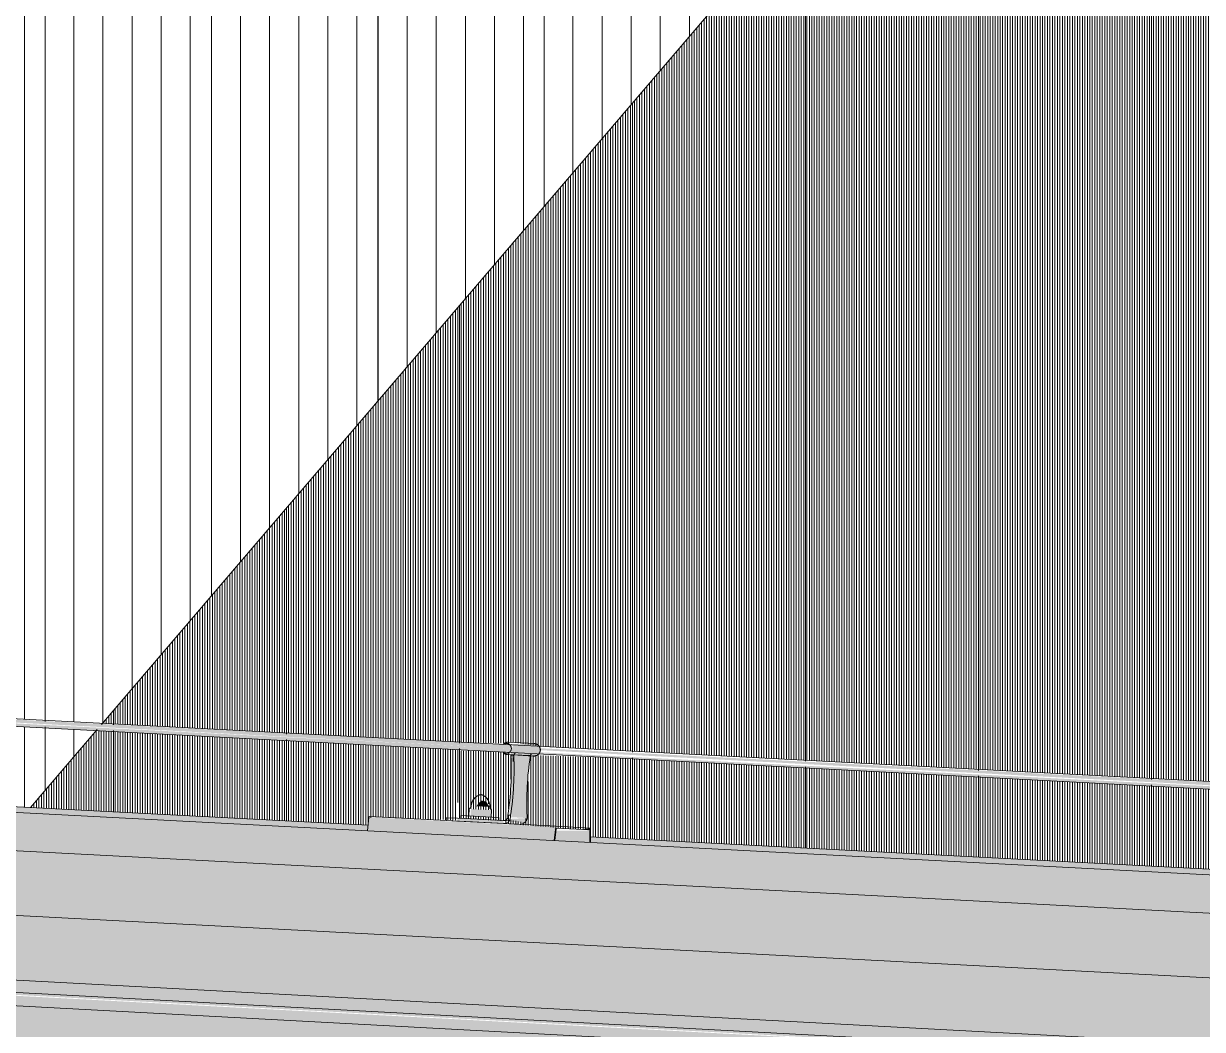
# Model space of a CAD drawing. Header units: metres. Extents: x -4613 to -4328, y -1 to 30.
# Drawn here: x -4522.649 to -4521.418, y 10.489 to 11.538 of the extents above; entities that cross this region are included whole.
import ezdxf

# ---------------------------------------------------------------- set-up
doc = ezdxf.new("R2010")
doc.units = ezdxf.units.M
for name, color, linetype, lineweight in [('A-GENM', 13, 'Continuous', 5), ('A-GLAZ-CURT', 52, 'Continuous', 5), ('A-ROOF', 132, 'Continuous', 5), ('A-ROOF-OTLN', 132, 'Continuous', 5), ('A-WALL', 113, 'Continuous', 5), ('A-WALL-PATT', 111, 'Continuous', 5), ('Q-SPCQ', 91, 'Continuous', 5)]:
    doc.layers.add(name, color=color, linetype=linetype, lineweight=lineweight)

# ---------------------------------------------------------------- blocks, each defined once
blk = doc.blocks.new('Static Line_Sayfa_Metal Deck_Pan Mount - Up to 15 _ pitch - Max 2 Users-1848369-SOUTH WEST')
at = {"layer": 'Q-SPCQ'}
h = blk.add_hatch(color=256, dxfattribs=at)
h.paths.add_polyline_path([(-4517.1804, 10.5217), (-4517.1815, 10.5258), (-4518.3925, 10.5873), (-4518.3924, 10.5853), (-4517.1806, 10.5218)])
h.paths.add_polyline_path([(-4518.4198, 10.5867), (-4518.4209, 10.5908), (-4519.6318, 10.6522), (-4519.6318, 10.6502), (-4518.42, 10.5867)])
h.paths.add_polyline_path([(-4519.6592, 10.6517), (-4519.6602, 10.6557), (-4520.8712, 10.7172), (-4520.8712, 10.7152), (-4519.6594, 10.6517)])
h.paths.add_polyline_path([(-4520.8986, 10.7166), (-4520.8996, 10.7207), (-4522.1106, 10.7821), (-4522.1106, 10.7801), (-4520.8987, 10.7166)])
h.paths.add_polyline_path([(-4522.138, 10.7816), (-4522.1401, 10.7857), (-4523.35, 10.8471), (-4523.3499, 10.8451), (-4522.1381, 10.7816)])
h.paths.add_polyline_path([(-4523.3773, 10.8465), (-4523.3784, 10.8506), (-4524.5894, 10.912), (-4524.5893, 10.91), (-4523.3775, 10.8465)])
h.paths.add_polyline_path([(-4524.6167, 10.9115), (-4524.6178, 10.9155), (-4525.8288, 10.977), (-4525.8287, 10.975), (-4524.6169, 10.9115)])
h.paths.add_polyline_path([(-4525.8561, 10.9764), (-4525.8572, 10.9805), (-4527.0682, 11.0417), (-4527.0681, 11.0399), (-4525.8563, 10.9764)])
h.paths.add_polyline_path([(-4527.0955, 11.0414), (-4527.0966, 11.0454), (-4528.3076, 11.1067), (-4528.3075, 11.1049), (-4527.0957, 11.0414)])
h.paths.add_polyline_path([(-4528.3349, 11.1063), (-4528.3359, 11.1104), (-4529.5469, 11.1718), (-4529.5469, 11.1698), (-4528.3351, 11.1063)])
h.paths.add_polyline_path([(-4529.5743, 11.1713), (-4529.5753, 11.1753), (-4530.7863, 11.2368), (-4530.7863, 11.2348), (-4529.5744, 11.1713)])
h = blk.add_hatch(color=256, dxfattribs=at)
h.paths.add_polyline_path([(-4517.1819, 10.5178), (-4517.1805, 10.5207), (-4517.1806, 10.5218), (-4518.3927, 10.5832), (-4518.3927, 10.5813), (-4517.1862, 10.518)])
h.paths.add_polyline_path([(-4518.4213, 10.5828), (-4518.4199, 10.5857), (-4518.42, 10.5867), (-4519.6321, 10.6481), (-4519.6321, 10.6462), (-4518.4256, 10.583)])
h.paths.add_polyline_path([(-4519.6607, 10.6477), (-4519.6592, 10.6506), (-4519.6594, 10.6517), (-4520.8715, 10.713), (-4520.8715, 10.7112), (-4519.665, 10.648)])
h.paths.add_polyline_path([(-4520.9, 10.7127), (-4520.8986, 10.7156), (-4520.8987, 10.7166), (-4522.1108, 10.7778), (-4522.1109, 10.7761), (-4520.9044, 10.7129)])
h.paths.add_polyline_path([(-4522.1394, 10.7776), (-4522.138, 10.7805), (-4522.1401, 10.7817), (-4523.3502, 10.8431), (-4523.3503, 10.8411), (-4522.1401, 10.7777)])
h.paths.add_polyline_path([(-4523.3788, 10.8426), (-4523.3774, 10.8455), (-4523.3775, 10.8465), (-4524.5896, 10.908), (-4524.5897, 10.906), (-4523.3832, 10.8428)])
h.paths.add_polyline_path([(-4524.6182, 10.9075), (-4524.6168, 10.9109), (-4524.6169, 10.9115), (-4525.829, 10.973), (-4525.829, 10.971), (-4524.6226, 10.9078)])
h.paths.add_polyline_path([(-4525.8576, 10.9725), (-4525.8562, 10.9758), (-4525.8563, 10.9764), (-4527.0684, 11.0379), (-4527.0684, 11.0359), (-4525.8619, 10.9727)])
h.paths.add_polyline_path([(-4527.097, 11.0374), (-4527.0955, 11.0406), (-4527.0957, 11.0414), (-4528.3078, 11.1029), (-4528.3078, 11.1009), (-4527.1013, 11.0377)])
h.paths.add_polyline_path([(-4528.3364, 11.1024), (-4528.3349, 11.1055), (-4528.3351, 11.1063), (-4529.5471, 11.1679), (-4529.5472, 11.1659), (-4528.3407, 11.1026)])
h.paths.add_polyline_path([(-4529.5758, 11.1673), (-4529.5743, 11.1703), (-4529.5744, 11.1713), (-4530.7865, 11.2328), (-4530.7866, 11.2308), (-4529.5801, 11.1676)])
h = blk.add_hatch(color=256, dxfattribs=at)
h.paths.add_polyline_path([(-4522.1416, 10.7765), (-4522.1438, 10.7779), (-4522.1438, 10.7766)])
h.paths.add_polyline_path([(-4522.139, 10.7856), (-4522.1446, 10.7871), (-4522.1431, 10.7858), (-4522.1401, 10.7857)])
for points in [[(-4522.1166, 10.7739), (-4522.1109, 10.7769), (-4522.1106, 10.7834), (-4522.1159, 10.7869), (-4522.1401, 10.7863), (-4522.1378, 10.7848), (-4522.1401, 10.7773), (-4522.1401, 10.7752), (-4522.1188, 10.774)], [(-4522.1406, 10.7121), (-4522.1373, 10.7477), (-4522.1377, 10.774), (-4522.1403, 10.7732), (-4522.1406, 10.7399), (-4522.1416, 10.7122)], [(-4522.1235, 10.7092), (-4522.1221, 10.7581), (-4522.1201, 10.7743), (-4522.1373, 10.7743), (-4522.1386, 10.7271), (-4522.1401, 10.7101)], [(-4522.1201, 10.7743), (-4522.1221, 10.7754), (-4522.1221, 10.7744)], [(-4522.1612, 10.7102), (-4522.1608, 10.7176), (-4522.1821, 10.7187), (-4522.1825, 10.7113), (-4522.1634, 10.7103)], [(-4522.1626, 10.7208), (-4522.1662, 10.7265), (-4522.1713, 10.7274), (-4522.1739, 10.7247), (-4522.175, 10.7234), (-4522.1763, 10.7216), (-4522.1692, 10.7212)], [(-4522.095, 10.6857), (-4522.0935, 10.6999), (-4522.2885, 10.7101), (-4522.2901, 10.6959), (-4522.1401, 10.688)], [(-4522.1479, 10.7035), (-4522.1482, 10.7065), (-4522.196, 10.709), (-4522.1962, 10.706), (-4522.1487, 10.7035)], [(-4522.1258, 10.7044), (-4522.1235, 10.7092), (-4522.141, 10.7083), (-4522.1401, 10.7051)], [(-4522.0935, 10.6999), (-4522.0933, 10.7005), (-4522.1158, 10.701)], [(-4522.0579, 10.6837), (-4522.0579, 10.696), (-4522.0939, 10.6962), (-4522.0935, 10.6856), (-4522.0579, 10.6837)], [(-4522.0581, 10.6968), (-4522.0576, 10.6987), (-4522.066, 10.6972)], [(-4522.0579, 10.696), (-4522.0599, 10.6968), (-4522.0579, 10.696)]]:
    blk.add_hatch(color=256, dxfattribs=at).paths.add_polyline_path(points)
for p, q in [((-4517.1719, 10.5253), (-4530.8055, 11.2398)), ((-4530.806, 11.2318), (-4517.1723, 10.5173)), ((-4522.1159, 10.7869), (-4522.1431, 10.7883)), ((-4522.1438, 10.7754), (-4522.1166, 10.7739)), ((-4522.1402, 10.7753), (-4522.1403, 10.7742)), ((-4522.1403, 10.7742), (-4522.1374, 10.774)), ((-4522.1374, 10.774), (-4522.1373, 10.7752)), ((-4522.1373, 10.7752), (-4522.136, 10.7772)), ((-4522.1201, 10.7743), (-4522.1373, 10.7752)), ((-4522.1201, 10.7743), (-4522.1202, 10.7731)), ((-4522.1188, 10.7763), (-4522.1201, 10.7743)), ((-4522.184, 10.7188), (-4522.1844, 10.7114)), ((-4522.1823, 10.7201), (-4522.1835, 10.7195)), ((-4522.1818, 10.7219), (-4522.1818, 10.7208)), ((-4522.1624, 10.7198), (-4522.1624, 10.7208)), ((-4522.1609, 10.7183), (-4522.1621, 10.7191)), ((-4522.2901, 10.6959), (-4522.2885, 10.7101)), ((-4522.0932, 10.7006), (-4522.2883, 10.7108)), ((-4522.2883, 10.7108), (-4522.2527, 10.709)), ((-4522.2078, 10.7096), (-4522.2079, 10.7066)), ((-4522.2079, 10.7066), (-4522.1962, 10.706)), ((-4522.196, 10.709), (-4522.2078, 10.7096)), ((-4522.1968, 10.706), (-4522.2076, 10.7066)), ((-4522.1967, 10.709), (-4522.2074, 10.7096)), ((-4522.1477, 10.7065), (-4522.196, 10.709)), ((-4522.1925, 10.7118), (-4522.1926, 10.7088)), ((-4522.1925, 10.7118), (-4522.1533, 10.7098)), ((-4522.192, 10.7118), (-4522.1833, 10.7113)), ((-4522.1844, 10.7114), (-4522.1612, 10.7102)), ((-4522.1609, 10.7102), (-4522.1605, 10.7176)), ((-4522.1603, 10.7101), (-4522.1528, 10.7097)), ((-4522.1529, 10.7067), (-4522.1528, 10.7097)), ((-4522.1477, 10.7065), (-4522.1422, 10.7062)), ((-4522.1435, 10.7123), (-4522.1436, 10.7103)), ((-4522.1406, 10.7121), (-4522.1435, 10.7123)), ((-4522.1407, 10.7101), (-4522.1406, 10.7121)), ((-4522.1234, 10.7112), (-4522.1235, 10.7092)), ((-4522.1962, 10.706), (-4522.1479, 10.7035)), ((-4522.1479, 10.7035), (-4522.1307, 10.7026)), ((-4522.1307, 10.7026), (-4522.1479, 10.7035)), ((-4522.0935, 10.6999), (-4522.095, 10.6857)), ((-4522.0946, 10.6857), (-4522.0932, 10.6979)), ((-4522.0576, 10.6987), (-4522.0932, 10.7006)), ((-4522.093, 10.6986), (-4522.0581, 10.6968)), ((-4522.0579, 10.696), (-4522.0579, 10.6837)), ((-4522.0574, 10.6837), (-4522.0575, 10.698))]:
    blk.add_line(p, q, dxfattribs=at)
at = {"layer": 'Q-SPCQ', "flags": 128}
for points in [[(-4522.1431, 10.7883), (-4522.1434, 10.7883), (-4522.1437, 10.7883), (-4522.1439, 10.7883), (-4522.1442, 10.7883), (-4522.1445, 10.7883), (-4522.1447, 10.7882), (-4522.145, 10.7882), (-4522.1453, 10.7881), (-4522.1455, 10.788), (-4522.1458, 10.7879), (-4522.146, 10.7878), (-4522.1463, 10.7877), (-4522.1465, 10.7876), (-4522.1467, 10.7875), (-4522.147, 10.7873), (-4522.1472, 10.7872), (-4522.1474, 10.787), (-4522.1476, 10.7869), (-4522.1478, 10.7867), (-4522.148, 10.7865)], [(-4522.1166, 10.7739), (-4522.1163, 10.7739), (-4522.116, 10.7739), (-4522.1157, 10.7739), (-4522.1155, 10.774), (-4522.1152, 10.774), (-4522.1149, 10.774), (-4522.1147, 10.7741), (-4522.1144, 10.7742), (-4522.1141, 10.7742), (-4522.1139, 10.7743), (-4522.1136, 10.7744), (-4522.1134, 10.7745), (-4522.1131, 10.7747), (-4522.1129, 10.7748), (-4522.1127, 10.7749), (-4522.1125, 10.7751), (-4522.1122, 10.7752), (-4522.112, 10.7754), (-4522.1118, 10.7756), (-4522.1116, 10.7757), (-4522.1115, 10.7759), (-4522.1113, 10.7761), (-4522.1111, 10.7763), (-4522.111, 10.7765), (-4522.1108, 10.7767), (-4522.1107, 10.7769), (-4522.1105, 10.7771), (-4522.1104, 10.7774), (-4522.1103, 10.7776), (-4522.1102, 10.7778), (-4522.1101, 10.7781), (-4522.11, 10.7783), (-4522.1099, 10.7785), (-4522.1098, 10.7788), (-4522.1098, 10.779), (-4522.1097, 10.7793), (-4522.1097, 10.7795), (-4522.1097, 10.7798), (-4522.1096, 10.78), (-4522.1096, 10.7803), (-4522.1096, 10.7805), (-4522.1096, 10.7808), (-4522.1097, 10.781), (-4522.1097, 10.7813), (-4522.1097, 10.7815), (-4522.1098, 10.7818), (-4522.1098, 10.782), (-4522.1099, 10.7822), (-4522.11, 10.7825), (-4522.1101, 10.7827), (-4522.1102, 10.783), (-4522.1103, 10.7832), (-4522.1104, 10.7834), (-4522.1105, 10.7836), (-4522.1106, 10.7839), (-4522.1108, 10.7841), (-4522.1109, 10.7843), (-4522.1111, 10.7845), (-4522.1113, 10.7847), (-4522.1114, 10.7849), (-4522.1116, 10.7851), (-4522.1118, 10.7853), (-4522.112, 10.7854), (-4522.1122, 10.7856), (-4522.1124, 10.7857), (-4522.1127, 10.7859), (-4522.1129, 10.786), (-4522.1131, 10.7862), (-4522.1134, 10.7863), (-4522.1136, 10.7864), (-4522.1139, 10.7865), (-4522.1141, 10.7866), (-4522.1144, 10.7867), (-4522.1146, 10.7867), (-4522.1149, 10.7868), (-4522.1152, 10.7868), (-4522.1155, 10.7869), (-4522.1157, 10.7869), (-4522.1159, 10.7869)], [(-4522.1484, 10.7776), (-4522.1482, 10.7774), (-4522.148, 10.7772), (-4522.1478, 10.777), (-4522.1476, 10.7768), (-4522.1474, 10.7767), (-4522.1472, 10.7765), (-4522.147, 10.7764), (-4522.1468, 10.7762), (-4522.1465, 10.7761), (-4522.1463, 10.776), (-4522.146, 10.7759), (-4522.1458, 10.7758), (-4522.1455, 10.7757), (-4522.1453, 10.7756), (-4522.145, 10.7755), (-4522.1447, 10.7755), (-4522.1445, 10.7754), (-4522.1442, 10.7754), (-4522.1439, 10.7754), (-4522.1438, 10.7754)], [(-4522.1818, 10.7219), (-4522.1817, 10.7224), (-4522.1817, 10.7229), (-4522.1816, 10.7234), (-4522.1815, 10.7239), (-4522.1814, 10.7244), (-4522.1812, 10.7249), (-4522.1811, 10.7254), (-4522.1809, 10.7258), (-4522.1807, 10.7263), (-4522.1805, 10.7268), (-4522.1803, 10.7272), (-4522.18, 10.7277), (-4522.1797, 10.7281), (-4522.1795, 10.7285), (-4522.1792, 10.7289), (-4522.1788, 10.7293), (-4522.1785, 10.7297), (-4522.1782, 10.7301), (-4522.1778, 10.7305), (-4522.1774, 10.7308), (-4522.177, 10.7311), (-4522.1766, 10.7315), (-4522.1762, 10.7318), (-4522.1758, 10.732), (-4522.1753, 10.7323), (-4522.1749, 10.7325), (-4522.1744, 10.7328), (-4522.174, 10.733), (-4522.1735, 10.7332), (-4522.173, 10.7333), (-4522.1725, 10.7335), (-4522.172, 10.7336), (-4522.1715, 10.7337), (-4522.1714, 10.7337)], [(-4522.1714, 10.7337), (-4522.1709, 10.7336), (-4522.1705, 10.7334), (-4522.17, 10.7332), (-4522.1695, 10.733), (-4522.1691, 10.7328), (-4522.1686, 10.7325), (-4522.1682, 10.7322), (-4522.1678, 10.7319), (-4522.1674, 10.7316), (-4522.167, 10.7313), (-4522.1666, 10.731), (-4522.1662, 10.7306), (-4522.1658, 10.7303), (-4522.1655, 10.7299), (-4522.1652, 10.7295), (-4522.1649, 10.7291), (-4522.1646, 10.7287), (-4522.1643, 10.7282), (-4522.164, 10.7278), (-4522.1638, 10.7273), (-4522.1636, 10.7269), (-4522.1634, 10.7264), (-4522.1632, 10.7259), (-4522.163, 10.7255), (-4522.1629, 10.725), (-4522.1627, 10.7245), (-4522.1626, 10.724), (-4522.1625, 10.7235), (-4522.1625, 10.723), (-4522.1624, 10.7225), (-4522.1624, 10.7219), (-4522.1624, 10.7214), (-4522.1624, 10.7209), (-4522.1624, 10.7208)], [(-4522.184, 10.7188), (-4522.184, 10.7188), (-4522.184, 10.7189), (-4522.184, 10.7189), (-4522.184, 10.7189), (-4522.184, 10.719), (-4522.1839, 10.719), (-4522.1839, 10.719), (-4522.1839, 10.7191), (-4522.1839, 10.7191), (-4522.1839, 10.7191), (-4522.1839, 10.7191), (-4522.1839, 10.7192), (-4522.1838, 10.7192), (-4522.1838, 10.7192), (-4522.1838, 10.7193), (-4522.1838, 10.7193), (-4522.1838, 10.7193), (-4522.1837, 10.7193), (-4522.1837, 10.7194), (-4522.1837, 10.7194), (-4522.1837, 10.7194), (-4522.1836, 10.7194), (-4522.1836, 10.7194), (-4522.1836, 10.7195), (-4522.1836, 10.7195), (-4522.1835, 10.7195)], [(-4522.1823, 10.7201), (-4522.1822, 10.7201), (-4522.1822, 10.7202), (-4522.1822, 10.7202), (-4522.1822, 10.7202), (-4522.1821, 10.7202), (-4522.1821, 10.7202), (-4522.1821, 10.7203), (-4522.1821, 10.7203), (-4522.182, 10.7203), (-4522.182, 10.7203), (-4522.182, 10.7204), (-4522.182, 10.7204), (-4522.182, 10.7204), (-4522.1819, 10.7204), (-4522.1819, 10.7205), (-4522.1819, 10.7205), (-4522.1819, 10.7205), (-4522.1819, 10.7206), (-4522.1819, 10.7206), (-4522.1819, 10.7206), (-4522.1818, 10.7207), (-4522.1818, 10.7207), (-4522.1818, 10.7207), (-4522.1818, 10.7208), (-4522.1818, 10.7208), (-4522.1818, 10.7208)], [(-4522.1624, 10.7198), (-4522.1624, 10.7198), (-4522.1624, 10.7197), (-4522.1624, 10.7197), (-4522.1624, 10.7197), (-4522.1624, 10.7196), (-4522.1624, 10.7196), (-4522.1624, 10.7196), (-4522.1624, 10.7195), (-4522.1624, 10.7195), (-4522.1624, 10.7195), (-4522.1624, 10.7195), (-4522.1624, 10.7194), (-4522.1624, 10.7194), (-4522.1623, 10.7194), (-4522.1623, 10.7193), (-4522.1623, 10.7193), (-4522.1623, 10.7193), (-4522.1623, 10.7193), (-4522.1623, 10.7192), (-4522.1622, 10.7192), (-4522.1622, 10.7192), (-4522.1622, 10.7192), (-4522.1622, 10.7191), (-4522.1621, 10.7191), (-4522.1621, 10.7191), (-4522.1621, 10.7191)], [(-4522.1609, 10.7183), (-4522.1609, 10.7183), (-4522.1608, 10.7183), (-4522.1608, 10.7182), (-4522.1608, 10.7182), (-4522.1608, 10.7182), (-4522.1607, 10.7182), (-4522.1607, 10.7182), (-4522.1607, 10.7181), (-4522.1607, 10.7181), (-4522.1607, 10.7181), (-4522.1606, 10.718), (-4522.1606, 10.718), (-4522.1606, 10.718), (-4522.1606, 10.718), (-4522.1606, 10.7179), (-4522.1606, 10.7179), (-4522.1606, 10.7179), (-4522.1605, 10.7178), (-4522.1605, 10.7178), (-4522.1605, 10.7178), (-4522.1605, 10.7177), (-4522.1605, 10.7177), (-4522.1605, 10.7177), (-4522.1605, 10.7176), (-4522.1605, 10.7176), (-4522.1605, 10.7176)]]:
    blk.add_lwpolyline(points, dxfattribs=at)
at = {"layer": 'Q-SPCQ'}
for centre, major_axis, ratio, start_param, end_param in [((-4522.1449, 10.7819), (0.00027, 0.00521), 0.976597, 0, 0.704278), ((-4522.1449, 10.7819), (0.00027, 0.00521), 0.976597, 5.235988, 6.283185), ((-4522.1449, 10.7819), (0.00027, 0.00521), 0.976597, 4.250484, 5.174294), ((-4522.1148, 10.7803), (0.00027, 0.00521), 0.976597, 4.250851, 5.173927), ((-4522.1449, 10.7819), (0.00027, 0.00521), 0.976597, 2.437314, 3.141593), ((-4522.1449, 10.7819), (0.00027, 0.00521), 0.976597, 3.141593, 4.18879), ((-4522.1554, 10.7439), (0.0037, 0.0699), 0.215077, 4.253606, 5.171172), ((-4522.1525, 10.7438), (0.0037, 0.0699), 0.215077, 4.253606, 5.171172), ((-4522.1083, 10.7415), (0.0037, 0.0699), 0.215077, 1.112013, 2.029579), ((-4522.2883, 10.7098), (0.000052, 0.000999), 0.215077, 0, 1.318637), ((-4522.2527, 10.708), (0.000052, 0.000999), 0.215077, 5.84364, 6.283185), ((-4522.1475, 10.7105), (0.00037, 0.00699), 0.976597, 3.141593, 4.712389), ((-4522.1475, 10.7105), (0.00021, 0.00399), 0.976597, 3.141593, 4.712389), ((-4522.1303, 10.7096), (0.00037, 0.00699), 0.976597, 3.141593, 4.712389), ((-4522.0933, 10.6996), (0.000052, 0.000999), 0.215077, 0, 1.318637), ((-4522.0931, 10.6976), (0.000052, 0.000999), 0.215077, 0, 1.318637), ((-4522.0581, 10.6958), (0.000052, 0.000999), 0.215077, 4.964548, 6.063412), ((-4522.0577, 10.6977), (0.000052, 0.000999), 0.215077, 4.964548, 6.063412)]:
    blk.add_ellipse(centre, major_axis=major_axis, ratio=ratio, start_param=start_param, end_param=end_param, dxfattribs=at)
blk = doc.blocks.new('Roof Gutters3 - Roof Gutters-1885272-SOUTH WEST')
at = {"layer": 'A-ROOF'}
h = blk.add_hatch(color=256, dxfattribs=at)
h.paths.add_polyline_path([(-4499.5302, 9.5006), (-4499.5301, 9.509), (-4515.8308, 10.3633), (-4515.829, 10.3573), (-4499.6418, 9.509), (-4499.6425, 9.5065), (-4499.6022, 9.5044)])
h.paths.add_polyline_path([(-4515.9507, 10.3637), (-4515.9547, 10.3698), (-4515.9761, 10.3709), (-4515.9785, 10.3651), (-4515.9525, 10.3638)])
h.paths.add_polyline_path([(-4516.1002, 10.3715), (-4516.0978, 10.3773), (-4517.1003, 10.4298), (-4517.1002, 10.4239), (-4516.1121, 10.3721)])
h.paths.add_polyline_path([(-4517.3325, 10.4361), (-4517.3319, 10.4419), (-4518.3397, 10.4948), (-4518.3396, 10.4889), (-4517.3362, 10.4363)])
h.paths.add_polyline_path([(-4518.5719, 10.501), (-4518.5728, 10.507), (-4519.5791, 10.5597), (-4519.579, 10.5538), (-4518.5728, 10.5011)])
h.paths.add_polyline_path([(-4519.8113, 10.566), (-4519.8107, 10.5719), (-4520.8185, 10.6247), (-4520.8184, 10.6188), (-4519.815, 10.5662)])
h.paths.add_polyline_path([(-4521.0507, 10.6309), (-4521.05, 10.6368), (-4522.0579, 10.6896), (-4522.0577, 10.6837), (-4521.0544, 10.6311)])
h.paths.add_polyline_path([(-4522.2901, 10.6959), (-4522.2894, 10.7018), (-4523.2973, 10.7546), (-4523.2971, 10.7487), (-4522.2937, 10.6961)])
h.paths.add_polyline_path([(-4523.5294, 10.7609), (-4523.5288, 10.7667), (-4524.5366, 10.8195), (-4524.5365, 10.8136), (-4523.5331, 10.761)])
h.paths.add_polyline_path([(-4524.7688, 10.8258), (-4524.7682, 10.8317), (-4525.776, 10.8845), (-4525.7759, 10.8786), (-4524.7725, 10.826)])
h.paths.add_polyline_path([(-4526.0082, 10.8908), (-4526.0076, 10.8966), (-4527.0154, 10.9494), (-4527.0153, 10.9435), (-4526.0119, 10.891)])
h.paths.add_polyline_path([(-4527.2476, 10.9557), (-4527.247, 10.9616), (-4528.2548, 11.0144), (-4528.2547, 11.0085), (-4527.2513, 10.9559)])
h.paths.add_polyline_path([(-4528.487, 11.0207), (-4528.4864, 11.0265), (-4529.4942, 11.0793), (-4529.4941, 11.0734), (-4528.4907, 11.0209)])
h.paths.add_polyline_path([(-4529.7264, 11.0856), (-4529.7257, 11.0915), (-4530.7336, 11.1443), (-4530.7334, 11.1384), (-4529.7301, 11.0858)])
h.paths.add_polyline_path([(-4530.9658, 11.1506), (-4530.9651, 11.1564), (-4531.2477, 11.1712), (-4531.2477, 11.1654), (-4530.9694, 11.1508)])
for p, q in [((-4523.2973, 10.7546), (-4522.2894, 10.7018)), ((-4522.0579, 10.6896), (-4521.05, 10.6368))]:
    blk.add_line(p, q, dxfattribs=at)
blk = doc.blocks.new('GT01 - GT01-2642391-SOUTH WEST')
at = {"layer": 'A-GENM'}
for points in [[(-4499.5651, 9.2946), (-4499.565, 9.3075), (-4531.1735, 10.9948), (-4531.1746, 10.7987), (-4531.0099, 10.8009), (-4530.8237, 10.9555), (-4530.8271, 10.9604), (-4530.829, 10.9589), (-4530.8477, 10.9645), (-4500.8517, 9.3633)], [(-4499.2201, 9.2736), (-4499.2392, 9.2772), (-4530.8477, 10.9645), (-4530.8286, 10.9609), (-4500.8517, 9.3607)], [(-4499.2177, 9.262), (-4499.2152, 9.2662), (-4499.2172, 9.2722), (-4499.2201, 9.2736), (-4530.8258, 10.9595), (-4530.8237, 10.9551), (-4530.8262, 10.9493), (-4500.8517, 9.3493)], [(-4499.4002, 9.1121), (-4499.2177, 9.262), (-4530.8262, 10.9493), (-4531.0087, 10.7993), (-4530.2469, 10.7586), (-4530.2118, 10.7849), (-4530.1769, 10.8059), (-4530.1552, 10.8131), (-4530.1513, 10.8107), (-4530.15, 10.7816), (-4530.1151, 10.8026), (-4530.0934, 10.8098), (-4530.0894, 10.8074), (-4530.0894, 10.7502), (-4527.3819, 10.6057), (-4527.3439, 10.6338), (-4527.2863, 10.6338), (-4527.2849, 10.6287), (-4527.2769, 10.6338), (-4527.2244, 10.6338), (-4527.2244, 10.5973), (-4524.2629, 10.4392), (-4524.2354, 10.46), (-4524.1672, 10.46), (-4524.1659, 10.4538), (-4524.1054, 10.4538), (-4524.1054, 10.4308), (-4521.0493, 10.2699), (-4521.0225, 10.29), (-4520.9563, 10.2898), (-4520.955, 10.2838), (-4520.8945, 10.2838), (-4520.8945, 10.2594), (-4517.5569, 10.0813), (-4517.5218, 10.1075), (-4517.4869, 10.1285), (-4517.4652, 10.1357), (-4517.4613, 10.1333), (-4517.4599, 10.1042), (-4517.4221, 10.1264), (-4517.4033, 10.1324), (-4517.3994, 10.13), (-4517.3994, 10.0729), (-4514.1202, 9.8978), (-4514.0851, 9.9241), (-4514.0502, 9.945), (-4514.0285, 9.9522), (-4514.0246, 9.9499), (-4514.0232, 9.9208), (-4513.9883, 9.9417), (-4513.9666, 9.9489), (-4513.9627, 9.9466), (-4513.9627, 9.8894), (-4512.3729, 9.8045), (-4512.3378, 9.8308), (-4512.3029, 9.8518), (-4512.2812, 9.859), (-4512.2772, 9.8566), (-4512.2759, 9.8275), (-4512.241, 9.8485), (-4512.2193, 9.8557), (-4512.2154, 9.8533), (-4512.2154, 9.7961), (-4510.6677, 9.7135), (-4510.6326, 9.7398), (-4510.5977, 9.7607), (-4510.576, 9.7679), (-4510.5721, 9.7656), (-4510.5708, 9.7365), (-4510.5359, 9.7574), (-4510.5142, 9.7646), (-4510.5103, 9.7623), (-4510.5103, 9.7051), (-4506.7739, 9.5057), (-4506.7388, 9.5319), (-4506.7039, 9.5529), (-4506.6822, 9.5601), (-4506.6782, 9.5578), (-4506.6769, 9.5286), (-4506.642, 9.5496), (-4506.6203, 9.5568), (-4506.6164, 9.5544), (-4506.6164, 9.4973), (-4504.8984, 9.4056), (-4504.8632, 9.4318), (-4504.8505, 9.44), (-4504.8027, 9.44), (-4504.8014, 9.4285), (-4504.7932, 9.4338), (-4504.7409, 9.4338), (-4504.7409, 9.3972), (-4501.61, 9.23), (-4501.5749, 9.2563), (-4501.54, 9.2772), (-4501.5183, 9.2844), (-4501.5144, 9.2821), (-4501.513, 9.253), (-4501.4781, 9.2739), (-4501.4564, 9.2811), (-4501.4525, 9.2788), (-4501.4525, 9.2216), (-4500.8517, 9.1895)]]:
    blk.add_hatch(color=256, dxfattribs=at).paths.add_polyline_path(points)
for p, q in [((-4499.565, 9.3075), (-4531.1735, 10.9948)), ((-4499.2392, 9.2772), (-4530.8477, 10.9645)), ((-4499.2177, 9.262), (-4530.8262, 10.9493))]:
    blk.add_line(p, q, dxfattribs=at)
blk = doc.blocks.new('System Panel - Danpalon - Multicell - 16mm thk - Light grey-3360731-SOUTH WEST')
at = {"layer": 'A-GLAZ-CURT'}
h = blk.add_hatch(dxfattribs=at)
h.set_pattern_fill('FP_27', color=256, style=0, pattern_type=2)
h.set_pattern_definition([(90, (-4522.646, 9.467), (-0.0026, 2e-19), [])])
h.paths.add_polyline_path([(-4522.5552, 10.7157), (-4522.5552, 10.7994), (-4522.5734, 10.8004), (-4522.6419, 10.7202), (-4522.6266, 10.7194)])
h.paths.add_polyline_path([(-4522.5552, 10.8074), (-4522.5552, 10.8216), (-4522.5668, 10.808)])
for p, q in [((-4522.5552, 10.8063), (-4522.5552, 10.8216)), ((-4522.5552, 10.7157), (-4522.5552, 10.8006))]:
    blk.add_line(p, q, dxfattribs=at)
blk = doc.blocks.new('System Panel - Danpalon - Multicell - 16mm thk - Light grey-3360732-SOUTH WEST')
at = {"layer": 'A-GLAZ-CURT'}
h = blk.add_hatch(dxfattribs=at)
h.set_pattern_fill('FP_28', color=256, style=0, pattern_type=2)
h.set_pattern_definition([(90, (-4522.465, 9.573), (-0.0026, 2e-19), [])])
h.paths.add_polyline_path([(-4522.3747, 10.7062), (-4522.3747, 10.79), (-4522.5552, 10.7994), (-4522.5552, 10.7157), (-4522.4853, 10.712)])
h.paths.add_polyline_path([(-4522.3747, 10.798), (-4522.3747, 11.0328), (-4522.5552, 10.8216), (-4522.554, 10.8074), (-4522.4853, 10.8038)])
for p, q in [((-4522.3747, 10.7968), (-4522.3747, 11.0328)), ((-4522.5552, 10.8216), (-4522.5552, 10.8063)), ((-4522.5552, 10.8006), (-4522.5552, 10.7157)), ((-4522.3747, 10.7062), (-4522.3747, 10.7911))]:
    blk.add_line(p, q, dxfattribs=at)
blk = doc.blocks.new('System Panel - Danpalon - Multicell - 16mm thk - Light grey-3360733-SOUTH WEST')
at = {"layer": 'A-GLAZ-CURT'}
h = blk.add_hatch(dxfattribs=at)
h.set_pattern_fill('FP_29', color=256, style=0, pattern_type=2)
h.set_pattern_definition([(90, (-4522.284, 9.68), (-0.0026, 2e-19), [])])
h.paths.add_polyline_path([(-4522.2894, 10.7018), (-4522.2862, 10.7106), (-4522.1961, 10.7069), (-4522.1941, 10.7805), (-4522.3747, 10.79), (-4522.3747, 10.7062), (-4522.2937, 10.702)])
h.paths.add_polyline_path([(-4522.1941, 10.7885), (-4522.1941, 11.2441), (-4522.3747, 11.0328), (-4522.3747, 10.798), (-4522.2551, 10.7917)])
for p, q in [((-4522.1941, 10.7873), (-4522.1941, 11.2441)), ((-4522.3747, 11.0328), (-4522.3747, 10.7968)), ((-4522.3747, 10.7911), (-4522.3747, 10.7062)), ((-4522.1941, 10.7088), (-4522.1941, 10.7817))]:
    blk.add_line(p, q, dxfattribs=at)
blk = doc.blocks.new('System Panel - Danpalon - Multicell - 16mm thk - Light grey-3360734-SOUTH WEST')
at = {"layer": 'A-GLAZ-CURT'}
h = blk.add_hatch(dxfattribs=at)
h.set_pattern_fill('FP_30', color=256, style=0, pattern_type=2)
h.set_pattern_definition([(90, (-4522.104, 9.786), (-0.0026, 2e-19), [])])
h.paths.add_polyline_path([(-4522.0135, 10.6873), (-4522.0135, 10.771), (-4522.1151, 10.7747), (-4522.1202, 10.7739), (-4522.1238, 10.7263), (-4522.125, 10.7053), (-4522.1258, 10.7044), (-4522.1414, 10.7074), (-4522.1401, 10.7154), (-4522.1416, 10.7122), (-4522.1435, 10.7123), (-4522.1401, 10.7534), (-4522.1373, 10.7715), (-4522.1395, 10.7751), (-4522.1451, 10.7767), (-4522.1494, 10.7782), (-4522.1941, 10.7795), (-4522.1941, 10.7089), (-4522.1477, 10.7062), (-4522.1479, 10.7035), (-4522.0579, 10.6965), (-4522.0576, 10.6896), (-4522.025, 10.6879)])
h.paths.add_polyline_path([(-4522.1612, 10.7102), (-4522.1825, 10.7113), (-4522.1821, 10.7187), (-4522.1608, 10.7176), (-4522.1612, 10.7103)])
h.paths.add_polyline_path([(-4522.1626, 10.7208), (-4522.1748, 10.7235), (-4522.1659, 10.7263), (-4522.1635, 10.7238)])
h.paths.add_polyline_path([(-4522.0135, 10.779), (-4522.0135, 11.4554), (-4522.1941, 11.2441), (-4522.1941, 10.7885), (-4522.1413, 10.7871), (-4522.1401, 10.7882), (-4522.1127, 10.7848), (-4522.1106, 10.7841), (-4522.025, 10.7796)])
for p, q in [((-4522.0135, 10.7779), (-4522.0135, 11.4554)), ((-4522.1941, 11.2441), (-4522.1941, 10.7873)), ((-4522.1941, 10.7817), (-4522.1941, 10.7088)), ((-4522.0135, 10.6873), (-4522.0135, 10.7722))]:
    blk.add_line(p, q, dxfattribs=at)
blk = doc.blocks.new('System Panel - Danpalon - Multicell - 16mm thk - Light grey-3360735-SOUTH WEST')
at = {"layer": 'A-GLAZ-CURT'}
h = blk.add_hatch(dxfattribs=at)
h.set_pattern_fill('FP_31', color=256, style=0, pattern_type=2)
h.set_pattern_definition([(90, (-4521.923, 9.893), (-0.0026, 2e-19), [])])
h.paths.add_polyline_path([(-4521.8329, 10.6778), (-4521.8329, 10.7616), (-4522.0135, 10.771), (-4522.0135, 10.6873)])
h.paths.add_polyline_path([(-4521.8329, 10.7696), (-4521.8329, 11.6667), (-4522.0135, 11.4554), (-4522.0135, 10.779)])
for p, q in [((-4521.8329, 10.7684), (-4521.8329, 11.6667)), ((-4522.0135, 11.4554), (-4522.0135, 10.7779)), ((-4522.0135, 10.7722), (-4522.0135, 10.6873)), ((-4521.8329, 10.6778), (-4521.8329, 10.7627))]:
    blk.add_line(p, q, dxfattribs=at)
blk = doc.blocks.new('System Panel - Danpalon - Multicell - 16mm thk - Light grey-3472586-SOUTH WEST')
at = {"layer": 'A-GLAZ-CURT'}
h = blk.add_hatch(dxfattribs=at)
h.set_pattern_fill('FP_32', color=256, style=0, pattern_type=2)
h.set_pattern_definition([(90, (-4521.743, 9.249), (-0.0026, 2e-19), [])])
h.paths.add_polyline_path([(-4521.6523, 10.6684), (-4521.6523, 10.7521), (-4521.8329, 10.7616), (-4521.8329, 10.6778), (-4521.6894, 10.6703)])
h.paths.add_polyline_path([(-4521.6523, 10.7601), (-4521.6523, 11.8779), (-4521.8329, 11.6667), (-4521.8329, 10.7696), (-4521.6869, 10.7619)])
for p, q in [((-4521.6523, 10.7589), (-4521.6523, 11.8779)), ((-4521.8329, 11.6667), (-4521.8329, 10.7684)), ((-4521.8329, 10.7627), (-4521.8329, 10.6778)), ((-4521.6523, 10.6684), (-4521.6523, 10.7533))]:
    blk.add_line(p, q, dxfattribs=at)
blk = doc.blocks.new('System Panel - Danpalon - Multicell - 16mm thk - Light grey-3472599-SOUTH WEST')
at = {"layer": 'A-GLAZ-CURT'}
h = blk.add_hatch(dxfattribs=at)
h.set_pattern_fill('FP_33', color=256, style=0, pattern_type=2)
h.set_pattern_definition([(90, (-4521.562, 9.355), (-0.0026, 2e-19), [])])
h.paths.add_polyline_path([(-4521.4717, 10.6589), (-4521.4717, 10.7426), (-4521.6523, 10.7521), (-4521.6523, 10.6684), (-4521.5647, 10.6638)])
h.paths.add_polyline_path([(-4521.4717, 10.7506), (-4521.4717, 12.0892), (-4521.6523, 11.8779), (-4521.6523, 10.7601), (-4521.5647, 10.7555)])
for p, q in [((-4521.4717, 10.7495), (-4521.4717, 12.0892)), ((-4521.6523, 11.8779), (-4521.6523, 10.7589)), ((-4521.6523, 10.7533), (-4521.6523, 10.6684)), ((-4521.4717, 10.6589), (-4521.4717, 10.7438))]:
    blk.add_line(p, q, dxfattribs=at)
blk = doc.blocks.new('System Panel - Danpalon - Multicell - 16mm thk - Light grey-3472600-SOUTH WEST')
at = {"layer": 'A-GLAZ-CURT'}
h = blk.add_hatch(dxfattribs=at)
h.set_pattern_fill('FP_34', color=256, style=0, pattern_type=2)
h.set_pattern_definition([(90, (-4521.381, 9.462), (-0.0026, 2e-19), [])])
h.paths.add_polyline_path([(-4521.2911, 10.6494), (-4521.2911, 10.7332), (-4521.4717, 10.7426), (-4521.4717, 10.6589), (-4521.3346, 10.6517)])
h.paths.add_polyline_path([(-4521.2911, 10.7412), (-4521.2911, 12.3005), (-4521.4717, 12.0892), (-4521.4717, 10.7506), (-4521.3346, 10.7435)])
for p, q in [((-4521.4717, 12.0892), (-4521.4717, 10.7495)), ((-4521.4717, 10.7438), (-4521.4717, 10.6589))]:
    blk.add_line(p, q, dxfattribs=at)

msp = doc.modelspace()

# ---------------------------------------------------------------- hatches: boundary and pattern name
at = {"layer": 'A-ROOF'}
msp.add_hatch(color=256, dxfattribs=at).paths.add_polyline_path([(-4499.5301, 9.463), (-4499.5302, 9.5006), (-4499.6446, 9.5066), (-4499.6418, 9.509), (-4531.225, 11.1642), (-4531.225, 11.1241), (-4499.5476, 9.464)])
h = msp.add_hatch(color=256, dxfattribs=at)
h.paths.add_polyline_path([(-4499.5476, 9.0935), (-4499.5476, 9.1095), (-4499.6055, 9.1115), (-4501.4525, 9.2101), (-4501.4525, 9.1933), (-4499.5537, 9.0938)])
h.paths.add_polyline_path([(-4501.664, 9.2044), (-4501.664, 9.2214), (-4504.7409, 9.3856), (-4504.7409, 9.3656), (-4501.7723, 9.21)])
h.paths.add_polyline_path([(-4499.5476, 9.2937), (-4499.5476, 9.3578), (-4499.5301, 9.3569), (-4499.5301, 9.463), (-4531.225, 11.1241), (-4531.225, 10.7536), (-4530.3009, 10.7052), (-4530.3009, 10.75), (-4531.1765, 10.7987), (-4531.1735, 10.9948), (-4499.565, 9.3075), (-4499.564, 9.2946), (-4499.5537, 9.294)])
h.paths.add_polyline_path([(-4504.9524, 9.3767), (-4504.9524, 9.3969), (-4506.6164, 9.4857), (-4506.6164, 9.4639), (-4504.9943, 9.3789)])
h.paths.add_polyline_path([(-4506.8279, 9.475), (-4506.8279, 9.497), (-4510.5103, 9.6936), (-4510.5103, 9.668), (-4506.8355, 9.4754)])
h.paths.add_polyline_path([(-4510.7218, 9.6791), (-4510.7218, 9.7049), (-4512.2154, 9.7846), (-4512.2154, 9.7573), (-4510.7479, 9.6804)])
h.paths.add_polyline_path([(-4512.4269, 9.7684), (-4512.4269, 9.7959), (-4513.9627, 9.8779), (-4513.9627, 9.8489), (-4512.5891, 9.7769)])
h.paths.add_polyline_path([(-4514.1742, 9.86), (-4514.1742, 9.8891), (-4517.3994, 10.0613), (-4517.3994, 10.029), (-4514.2001, 9.8614)])
h.paths.add_polyline_path([(-4517.6109, 10.0401), (-4517.6109, 10.0726), (-4520.8945, 10.2479), (-4520.8945, 10.2122), (-4517.6522, 10.0423)])
h.paths.add_polyline_path([(-4521.106, 10.2233), (-4521.106, 10.2592), (-4524.1054, 10.4193), (-4524.1054, 10.3805), (-4521.3346, 10.2353)])
h.paths.add_polyline_path([(-4524.3169, 10.3916), (-4524.3169, 10.4306), (-4527.2244, 10.5858), (-4527.2244, 10.5439), (-4524.3264, 10.3921)])
h.paths.add_polyline_path([(-4527.4359, 10.555), (-4527.4359, 10.597), (-4530.0894, 10.7387), (-4530.0894, 10.6941), (-4527.5485, 10.5609)])
at = {"layer": 'A-ROOF-OTLN'}
h = msp.add_hatch(color=256, dxfattribs=at)
h.paths.add_polyline_path([(-4499.5476, 9.0935), (-4499.5476, 9.1095), (-4499.6055, 9.1115), (-4501.4525, 9.2101), (-4501.4525, 9.1933), (-4499.5537, 9.0938)])
h.paths.add_polyline_path([(-4501.664, 9.2044), (-4501.664, 9.2214), (-4504.7409, 9.3856), (-4504.7409, 9.3656), (-4501.7723, 9.21)])
h.paths.add_polyline_path([(-4499.5476, 9.2937), (-4499.5476, 9.3578), (-4499.5301, 9.3569), (-4499.5301, 9.3956), (-4531.225, 11.0567), (-4531.225, 10.7518), (-4530.3009, 10.7052), (-4530.3009, 10.75), (-4531.1765, 10.7987), (-4531.1735, 10.9948), (-4499.565, 9.3075), (-4499.564, 9.2946), (-4499.5537, 9.294)])
h.paths.add_polyline_path([(-4504.9524, 9.3767), (-4504.9524, 9.3969), (-4506.6164, 9.4857), (-4506.6164, 9.4639), (-4504.9943, 9.3789)])
h.paths.add_polyline_path([(-4506.8279, 9.475), (-4506.8279, 9.497), (-4510.5103, 9.6936), (-4510.5103, 9.668), (-4506.8355, 9.4754)])
h.paths.add_polyline_path([(-4510.7218, 9.6791), (-4510.7218, 9.7049), (-4512.2154, 9.7846), (-4512.2154, 9.7573), (-4510.7479, 9.6804)])
h.paths.add_polyline_path([(-4512.4269, 9.7684), (-4512.4269, 9.7959), (-4513.9627, 9.8779), (-4513.9627, 9.8489), (-4512.5891, 9.7769)])
h.paths.add_polyline_path([(-4514.1742, 9.86), (-4514.1742, 9.8891), (-4517.3994, 10.0613), (-4517.3994, 10.029), (-4514.2001, 9.8614)])
h.paths.add_polyline_path([(-4517.6109, 10.0401), (-4517.6109, 10.0726), (-4520.8945, 10.2479), (-4520.8945, 10.2122), (-4517.6522, 10.0423)])
h.paths.add_polyline_path([(-4521.106, 10.2233), (-4521.106, 10.2592), (-4524.1054, 10.4193), (-4524.1054, 10.3805), (-4521.3346, 10.2353)])
h.paths.add_polyline_path([(-4524.3169, 10.3916), (-4524.3169, 10.4306), (-4527.2244, 10.5858), (-4527.2244, 10.5439), (-4524.3264, 10.3921)])
h.paths.add_polyline_path([(-4527.4359, 10.555), (-4527.4359, 10.597), (-4530.0894, 10.7387), (-4530.0894, 10.6941), (-4527.5485, 10.5609)])
at = {"layer": 'A-WALL-PATT'}
h = msp.add_hatch(dxfattribs=at)
h.set_pattern_fill('FP_118', color=256, style=0, pattern_type=2)
h.set_pattern_definition([(90, (-4522.8, 5.24), (-0.03039, 2e-18), [])])
h.paths.add_polyline_path([(-4522.6419, 10.7202), (-4522.6266, 10.738), (-4522.6266, 10.8032), (-4522.8003, 10.8123), (-4522.8003, 10.7285), (-4522.7154, 10.7241)])
h.paths.add_polyline_path([(-4522.6266, 10.8112), (-4522.6266, 12.7875), (-4522.6562, 12.7875), (-4522.8003, 12.5322), (-4522.8003, 10.8203), (-4522.7154, 10.8158)])
h = msp.add_hatch(dxfattribs=at)
h.set_pattern_fill('FP_117', color=256, style=0, pattern_type=2)
h.set_pattern_definition([(90, (-4522.627, 5.24), (-0.03039, 2e-18), [])])
h.paths.add_polyline_path([(-4522.6266, 10.738), (-4522.5734, 10.8004), (-4522.6266, 10.8032)])
h.paths.add_polyline_path([(-4522.5668, 10.808), (-4522.453, 10.9412), (-4522.453, 12.7875), (-4522.6266, 12.7875), (-4522.6266, 10.8112)])
h = msp.add_hatch(dxfattribs=at)
h.set_pattern_fill('FP_116', color=256, style=0, pattern_type=2)
h.set_pattern_definition([(90, (-4522.453, 5.24), (-0.03039, 2e-18), [])])
h.paths.add_polyline_path([(-4522.453, 10.9412), (-4522.2793, 11.1443), (-4522.2793, 12.7875), (-4522.453, 12.7875), (-4522.453, 11.1245)])
h = msp.add_hatch(dxfattribs=at)
h.set_pattern_fill('FP_115', color=256, style=0, pattern_type=2)
h.set_pattern_definition([(90, (-4522.279, 5.24), (-0.03039, 2e-18), [])])
h.paths.add_polyline_path([(-4522.2793, 11.1443), (-4522.1057, 11.3475), (-4522.1057, 12.7875), (-4522.2793, 12.7875), (-4522.2793, 11.4093)])
h = msp.add_hatch(dxfattribs=at)
h.set_pattern_fill('FP_114', color=256, style=0, pattern_type=2)
h.set_pattern_definition([(90, (-4522.106, 5.24), (-0.03039, 2e-18), [])])
h.paths.add_polyline_path([(-4522.1057, 11.3475), (-4521.932, 11.5506), (-4521.932, 12.7875), (-4522.1057, 12.7875), (-4522.1057, 11.4093)])

# ---------------------------------------------------------------- linework, layer by layer
at = {"layer": 'A-ROOF'}
for p, q in [((-4538.1243, 11.5257), (-4499.6418, 9.509)), ((-4538.1243, 11.4857), (-4499.5301, 9.463))]:
    msp.add_line(p, q, dxfattribs=at)
at = {"layer": 'A-ROOF-OTLN'}
msp.add_line((-4531.225, 11.0567), (-4499.5301, 9.3956), dxfattribs=at)
at = {"layer": 'A-WALL'}
for p, q in [((-4522.5678, 10.8069), (-4520.4125, 13.3283)), ((-4522.6266, 12.7875), (-4522.6266, 10.81)), ((-4522.453, 12.7875), (-4522.453, 10.9412)), ((-4522.2793, 12.7875), (-4522.2793, 11.1443)), ((-4522.1057, 12.7875), (-4522.1057, 11.3475)), ((-4522.6419, 10.7202), (-4522.5724, 10.8015)), ((-4522.6266, 10.8043), (-4522.6266, 10.738))]:
    msp.add_line(p, q, dxfattribs=at)

# ---------------------------------------------------------------- block references
at = {"layer": 'A-GENM'}
msp.add_blockref('GT01 - GT01-2642391-SOUTH WEST', (0, 0), dxfattribs=at)
at = {"layer": 'A-GLAZ-CURT'}
for name in ['System Panel - Danpalon - Multicell - 16mm thk - Light grey-3472600-SOUTH WEST', 'System Panel - Danpalon - Multicell - 16mm thk - Light grey-3472599-SOUTH WEST', 'System Panel - Danpalon - Multicell - 16mm thk - Light grey-3472586-SOUTH WEST', 'System Panel - Danpalon - Multicell - 16mm thk - Light grey-3360735-SOUTH WEST', 'System Panel - Danpalon - Multicell - 16mm thk - Light grey-3360734-SOUTH WEST', 'System Panel - Danpalon - Multicell - 16mm thk - Light grey-3360733-SOUTH WEST', 'System Panel - Danpalon - Multicell - 16mm thk - Light grey-3360732-SOUTH WEST', 'System Panel - Danpalon - Multicell - 16mm thk - Light grey-3360731-SOUTH WEST']:
    msp.add_blockref(name, (0, 0), dxfattribs=at)
at = {"layer": 'A-ROOF'}
msp.add_blockref('Roof Gutters3 - Roof Gutters-1885272-SOUTH WEST', (0, 0), dxfattribs=at)
at = {"layer": 'Q-SPCQ'}
msp.add_blockref('Static Line_Sayfa_Metal Deck_Pan Mount - Up to 15 _ pitch - Max 2 Users-1848369-SOUTH WEST', (0, 0), dxfattribs=at)

doc.saveas('drawing.dxf')
